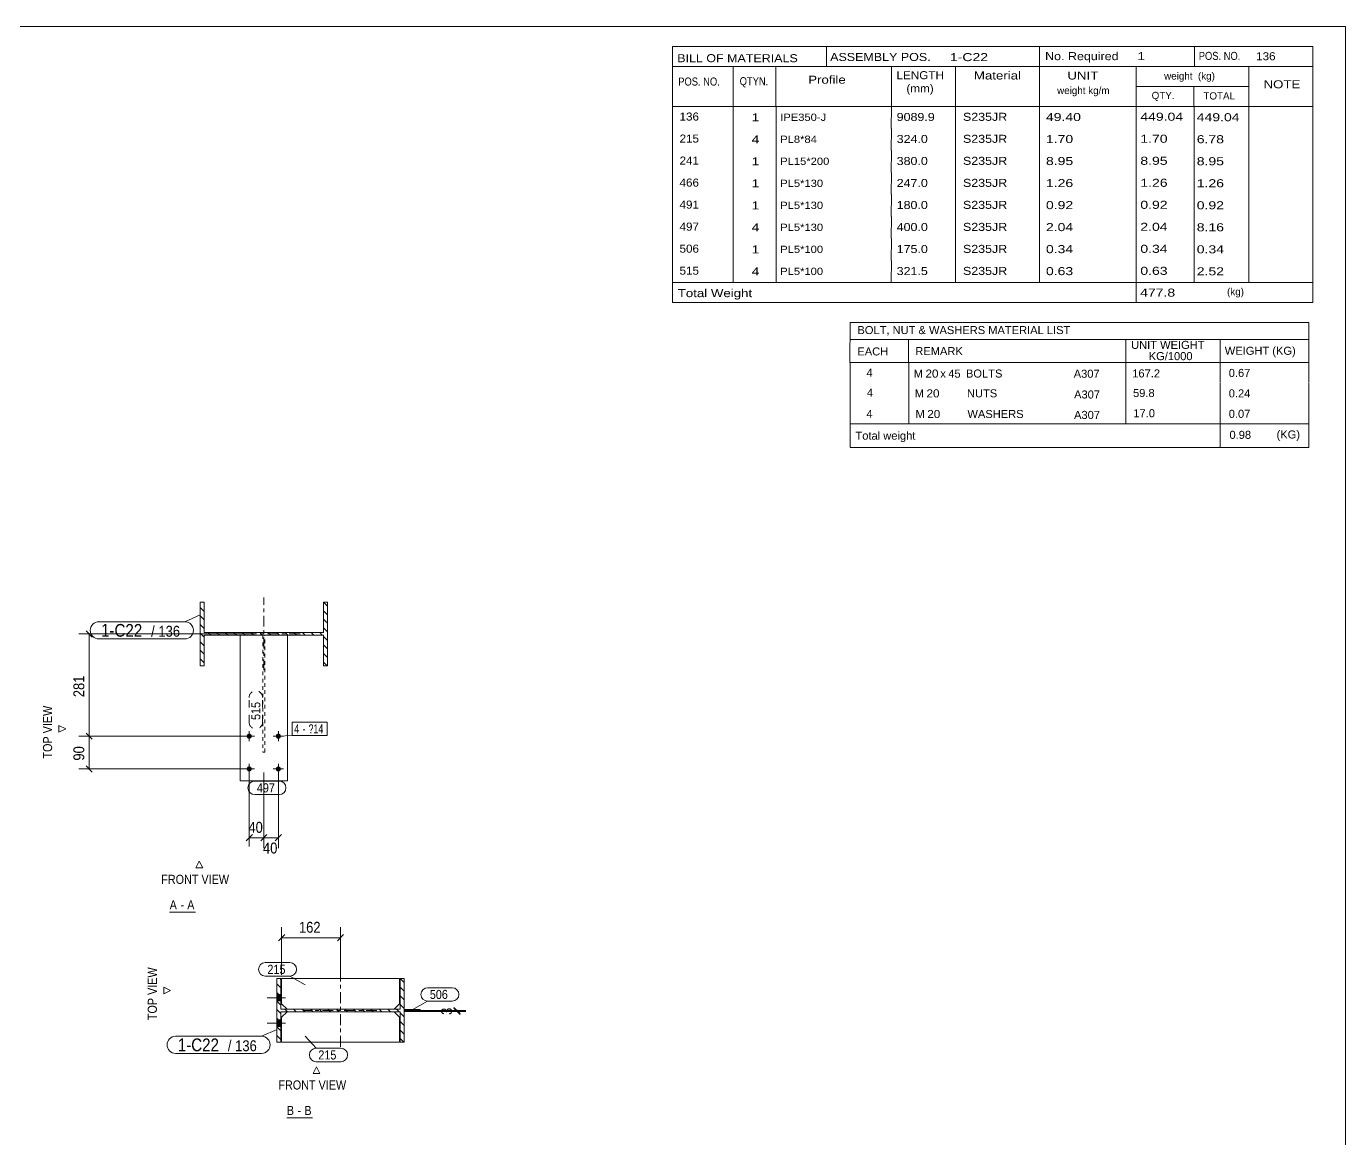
# Model space of a CAD drawing. Header units: millimetres. Extents: x 2 to 825, y 1 to 579.
# Drawn here: x 462.3 to 825, y 273.3 to 579 of the extents above; entities that cross this region are included whole.
import ezdxf

# ---------------------------------------------------------------- set-up
doc = ezdxf.new("R2010")
doc.units = ezdxf.units.MM
for name, pattern in [('XKITLINE00', [0]), ('XKITLINE01', [4, 1, -1, 1, -1]), ('XKITLINE02', [4, 2, -2]), ('XKITLINE03', [6, 3, -1, 1, -1])]:
    doc.linetypes.add(name, pattern=pattern)
for name, color, linetype, lineweight in [('Bolt', 3, 'Continuous', 0), ('BoltMark', 7, 'Continuous', 0), ('Dimensions', 7, 'Continuous', 0), ('DrawingSheet', 5, 'Continuous', 0), ('OtherObjectType', 7, 'Continuous', 0), ('Part', 2, 'Continuous', 0), ('PartMark', 7, 'Continuous', 0)]:
    doc.layers.add(name, color=color, linetype=linetype, lineweight=lineweight)
doc.styles.add('ARIAL', font='ARIAL.TTF')
doc.styles.add('ARIAL_NARROW', font='ARIALN.TTF')

# ---------------------------------------------------------------- blocks, each defined once
blk = doc.blocks.new('*A1')
at = {"layer": 'Part', "color": 7, "linetype": 'XKITLINE00', "lineweight": 0}
for p, q in [((511.2, 420.58), (511, 420.78)), ((545.1, 419.68), (544, 420.78)), ((544, 420.78), (544, 420.78)), ((511.2, 418.22), (510.1, 419.32)), ((545.1, 417.32), (544, 418.42)), ((511.2, 415.87), (510.1, 416.97)), ((511.2, 413.51), (510.1, 414.61)), ((545.1, 414.97), (544, 416.07)), ((545.1, 412.61), (544, 413.71)), ((511.2, 411.15), (510.1, 412.25)), ((511.2, 408.79), (510.1, 409.89)), ((513.03, 411.68), (512.33, 412.38)), ((515.38, 411.68), (514.68, 412.38)), ((517.74, 411.68), (517.04, 412.38)), ((520.1, 411.68), (519.4, 412.38)), ((522.45, 411.68), (521.75, 412.38)), ((524.81, 411.68), (524.11, 412.38)), ((527.17, 411.68), (526.47, 412.38)), ((529.53, 411.68), (528.83, 412.38)), ((531.88, 411.68), (531.18, 412.38)), ((534.24, 411.68), (533.54, 412.38)), ((536.6, 411.68), (535.9, 412.38)), ((538.96, 411.68), (538.26, 412.38)), ((541.31, 411.68), (540.61, 412.38)), ((543.67, 411.68), (542.97, 412.38)), ((545.1, 410.25), (544, 411.35)), ((511.2, 406.44), (510.1, 407.54)), ((545.1, 407.9), (544, 409)), ((545.1, 405.54), (544, 406.64)), ((511.2, 404.08), (510.1, 405.18)), ((545, 403.28), (544, 404.28))]:
    blk.add_line(p, q, dxfattribs=at)
blk = doc.blocks.new('*A2')
at = {"layer": 'Part', "color": 7, "linetype": 'XKITLINE00', "lineweight": 0}
for p, q in [((532.3, 314.74), (531.2, 315.84)), ((532.3, 317.1), (532.09, 317.3)), ((566.2, 316.2), (565.1, 317.3)), ((565.1, 317.3), (565.1, 317.3)), ((532.3, 312.39), (531.2, 313.49)), ((566.2, 313.85), (565.1, 314.95)), ((566.2, 311.49), (565.1, 312.59)), ((532.3, 310.03), (531.2, 311.13)), ((532.3, 307.67), (531.2, 308.77)), ((534.12, 308.2), (533.42, 308.9)), ((536.48, 308.2), (535.78, 308.9)), ((538.84, 308.2), (538.14, 308.9)), ((541.19, 308.2), (540.49, 308.9)), ((543.55, 308.2), (542.85, 308.9)), ((545.91, 308.2), (545.21, 308.9)), ((548.27, 308.2), (547.57, 308.9)), ((550.62, 308.2), (549.92, 308.9)), ((552.98, 308.2), (552.28, 308.9)), ((555.34, 308.2), (554.64, 308.9)), ((557.69, 308.2), (556.99, 308.9)), ((560.05, 308.2), (559.35, 308.9)), ((562.41, 308.2), (561.71, 308.9)), ((564.77, 308.2), (564.07, 308.9)), ((566.2, 309.13), (565.1, 310.23)), ((532.3, 305.31), (531.2, 306.41)), ((566.2, 306.77), (565.1, 307.87)), ((566.2, 304.42), (565.1, 305.52)), ((532.3, 302.96), (531.2, 304.06)), ((532.3, 300.6), (531.2, 301.7)), ((566.2, 302.06), (565.1, 303.16)), ((566.09, 299.8), (565.1, 300.8))]:
    blk.add_line(p, q, dxfattribs=at)
blk = doc.blocks.new('*A3')
at = {"layer": 'Part', "color": 7, "linetype": 'XKITLINE00', "lineweight": 0}
for p, q in [((566.68, 308.3), (566.2, 308.79)), ((566.61, 308.3), (566.2, 308.72)), ((566.54, 308.3), (566.2, 308.65)), ((566.47, 308.3), (566.2, 308.58)), ((566.41, 308.3), (566.2, 308.52)), ((566.34, 308.3), (566.2, 308.45)), ((566.27, 308.3), (566.2, 308.38)), ((566.21, 308.3), (566.2, 308.31)), ((566.74, 308.3), (566.24, 308.8)), ((566.81, 308.3), (566.31, 308.8)), ((566.88, 308.3), (566.38, 308.8)), ((566.95, 308.3), (566.45, 308.8)), ((567.01, 308.3), (566.51, 308.8)), ((567.08, 308.3), (566.58, 308.8)), ((567.15, 308.3), (566.65, 308.8)), ((567.22, 308.3), (566.72, 308.8)), ((567.28, 308.3), (566.78, 308.8)), ((567.35, 308.3), (566.85, 308.8)), ((567.42, 308.3), (566.92, 308.8)), ((567.48, 308.3), (566.98, 308.8)), ((567.55, 308.3), (567.05, 308.8)), ((567.62, 308.3), (567.12, 308.8)), ((567.69, 308.3), (567.19, 308.8)), ((567.75, 308.3), (567.25, 308.8)), ((567.82, 308.3), (567.32, 308.8)), ((567.89, 308.3), (567.39, 308.8)), ((567.96, 308.3), (567.46, 308.8)), ((568.02, 308.3), (567.52, 308.8)), ((568.09, 308.3), (567.59, 308.8)), ((568.16, 308.3), (567.66, 308.8)), ((568.23, 308.3), (567.73, 308.8)), ((568.29, 308.3), (567.79, 308.8)), ((568.36, 308.3), (567.86, 308.8)), ((568.43, 308.3), (567.93, 308.8)), ((568.5, 308.3), (568, 308.8)), ((568.56, 308.3), (568.06, 308.8)), ((568.63, 308.3), (568.13, 308.8)), ((568.7, 308.3), (568.2, 308.8)), ((568.76, 308.3), (568.26, 308.8)), ((568.83, 308.3), (568.33, 308.8)), ((568.9, 308.3), (568.4, 308.8)), ((568.97, 308.3), (568.47, 308.8)), ((569.03, 308.3), (568.53, 308.8)), ((569.1, 308.3), (568.6, 308.8)), ((569.17, 308.3), (568.67, 308.8)), ((569.24, 308.3), (568.74, 308.8)), ((569.3, 308.3), (568.8, 308.8)), ((569.37, 308.3), (568.87, 308.8)), ((569.44, 308.3), (568.94, 308.8)), ((569.51, 308.3), (569.01, 308.8)), ((569.57, 308.3), (569.07, 308.8)), ((569.64, 308.3), (569.14, 308.8)), ((569.71, 308.3), (569.21, 308.8)), ((569.77, 308.3), (569.27, 308.8)), ((569.84, 308.3), (569.34, 308.8)), ((569.91, 308.3), (569.41, 308.8)), ((569.98, 308.3), (569.48, 308.8)), ((570.04, 308.3), (569.54, 308.8)), ((570.08, 308.33), (569.61, 308.8)), ((570.12, 308.37), (569.68, 308.8)), ((570.15, 308.4), (569.75, 308.8)), ((570.18, 308.43), (569.81, 308.8)), ((570.22, 308.47), (569.88, 308.8)), ((570.25, 308.5), (569.95, 308.8)), ((570.29, 308.53), (570.02, 308.8)), ((570.32, 308.57), (570.08, 308.8)), ((570.11, 308.3), (570.08, 308.33)), ((570.18, 308.3), (570.12, 308.37)), ((570.35, 308.6), (570.15, 308.8)), ((570.25, 308.3), (570.15, 308.4)), ((570.31, 308.3), (570.18, 308.43)), ((570.39, 308.64), (570.22, 308.8)), ((570.38, 308.3), (570.22, 308.47)), ((570.45, 308.3), (570.25, 308.5)), ((570.42, 308.67), (570.29, 308.8)), ((570.52, 308.3), (570.29, 308.53)), ((570.55, 308.33), (570.32, 308.57)), ((570.45, 308.7), (570.35, 308.8)), ((570.55, 308.4), (570.35, 308.6)), ((570.55, 308.47), (570.39, 308.64)), ((570.49, 308.74), (570.42, 308.8)), ((570.55, 308.53), (570.42, 308.67)), ((570.55, 308.6), (570.45, 308.7)), ((570.52, 308.77), (570.49, 308.8)), ((570.55, 308.67), (570.49, 308.74)), ((570.55, 308.74), (570.52, 308.77))]:
    blk.add_line(p, q, dxfattribs=at)
blk = doc.blocks.new('*A52')
at = {"layer": 'Bolt'}
for points in [[(522.9, 383.97), (522.9, 384), (522.91, 384.03), (522.91, 384.07), (522.92, 384.1), (522.93, 384.14), (522.94, 384.17), (522.95, 384.2), (522.97, 384.23), (522.98, 384.26), (523, 384.29), (523.02, 384.32), (523.04, 384.35), (523.06, 384.38), (523.08, 384.4), (523.11, 384.43), (523.13, 384.45), (523.16, 384.47), (523.18, 384.49), (523.21, 384.51), (523.24, 384.53), (523.27, 384.55), (523.3, 384.56), (523.33, 384.58), (523.36, 384.59), (523.4, 384.6), (523.43, 384.61), (523.46, 384.62), (523.5, 384.62), (523.53, 384.63), (523.57, 384.63), (523.6, 384.63), (523.63, 384.63), (523.67, 384.63), (523.7, 384.62), (523.74, 384.62), (523.77, 384.61), (523.8, 384.6), (523.84, 384.59), (523.87, 384.58), (523.9, 384.56), (523.93, 384.55), (523.96, 384.53), (523.99, 384.51), (524.02, 384.49), (524.04, 384.47), (524.07, 384.45), (524.09, 384.43), (524.12, 384.4), (524.14, 384.38), (524.16, 384.35), (524.18, 384.32), (524.2, 384.29), (524.22, 384.26), (524.23, 384.23), (524.25, 384.2), (524.26, 384.17), (524.27, 384.14), (524.28, 384.1), (524.29, 384.07), (524.29, 384.03), (524.3, 384), (524.3, 383.97), (524.3, 383.93), (524.3, 383.9), (524.3, 383.86), (524.29, 383.83), (524.29, 383.8), (524.28, 383.76), (524.27, 383.73), (524.26, 383.7), (524.25, 383.66), (524.23, 383.63), (524.22, 383.6), (524.2, 383.57), (524.18, 383.54), (524.16, 383.52), (524.14, 383.49), (524.12, 383.46), (524.09, 383.44), (524.07, 383.41), (524.04, 383.39), (524.02, 383.37), (523.99, 383.35), (523.96, 383.33), (523.93, 383.31), (523.9, 383.3), (523.87, 383.29), (523.84, 383.27), (523.8, 383.26), (523.77, 383.25), (523.74, 383.25), (523.7, 383.24), (523.67, 383.24), (523.63, 383.23), (523.6, 383.23), (523.57, 383.23), (523.53, 383.24), (523.5, 383.24), (523.46, 383.25), (523.43, 383.25), (523.4, 383.26), (523.36, 383.27), (523.33, 383.29), (523.3, 383.3), (523.27, 383.31), (523.24, 383.33), (523.21, 383.35), (523.18, 383.37), (523.16, 383.39), (523.13, 383.41), (523.11, 383.44), (523.08, 383.46), (523.06, 383.49), (523.04, 383.52), (523.02, 383.54), (523, 383.57), (522.98, 383.6), (522.97, 383.63), (522.95, 383.66), (522.94, 383.7), (522.93, 383.73), (522.92, 383.76), (522.91, 383.8), (522.91, 383.83), (522.9, 383.86), (522.9, 383.9), (522.9, 383.93)], [(530.9, 383.97), (530.9, 384), (530.91, 384.03), (530.91, 384.07), (530.92, 384.1), (530.93, 384.14), (530.94, 384.17), (530.95, 384.2), (530.97, 384.23), (530.98, 384.26), (531, 384.29), (531.02, 384.32), (531.04, 384.35), (531.06, 384.38), (531.08, 384.4), (531.11, 384.43), (531.13, 384.45), (531.16, 384.47), (531.18, 384.49), (531.21, 384.51), (531.24, 384.53), (531.27, 384.55), (531.3, 384.56), (531.33, 384.58), (531.36, 384.59), (531.4, 384.6), (531.43, 384.61), (531.46, 384.62), (531.5, 384.62), (531.53, 384.63), (531.57, 384.63), (531.6, 384.63), (531.63, 384.63), (531.67, 384.63), (531.7, 384.62), (531.74, 384.62), (531.77, 384.61), (531.8, 384.6), (531.84, 384.59), (531.87, 384.58), (531.9, 384.56), (531.93, 384.55), (531.96, 384.53), (531.99, 384.51), (532.02, 384.49), (532.04, 384.47), (532.07, 384.45), (532.09, 384.43), (532.12, 384.4), (532.14, 384.38), (532.16, 384.35), (532.18, 384.32), (532.2, 384.29), (532.22, 384.26), (532.23, 384.23), (532.25, 384.2), (532.26, 384.17), (532.27, 384.14), (532.28, 384.1), (532.29, 384.07), (532.29, 384.03), (532.3, 384), (532.3, 383.97), (532.3, 383.93), (532.3, 383.9), (532.3, 383.86), (532.29, 383.83), (532.29, 383.8), (532.28, 383.76), (532.27, 383.73), (532.26, 383.7), (532.25, 383.66), (532.23, 383.63), (532.22, 383.6), (532.2, 383.57), (532.18, 383.54), (532.16, 383.52), (532.14, 383.49), (532.12, 383.46), (532.09, 383.44), (532.07, 383.41), (532.04, 383.39), (532.02, 383.37), (531.99, 383.35), (531.96, 383.33), (531.93, 383.31), (531.9, 383.3), (531.87, 383.29), (531.84, 383.27), (531.8, 383.26), (531.77, 383.25), (531.74, 383.25), (531.7, 383.24), (531.67, 383.24), (531.63, 383.23), (531.6, 383.23), (531.57, 383.23), (531.53, 383.24), (531.5, 383.24), (531.46, 383.25), (531.43, 383.25), (531.4, 383.26), (531.36, 383.27), (531.33, 383.29), (531.3, 383.3), (531.27, 383.31), (531.24, 383.33), (531.21, 383.35), (531.18, 383.37), (531.16, 383.39), (531.13, 383.41), (531.11, 383.44), (531.08, 383.46), (531.06, 383.49), (531.04, 383.52), (531.02, 383.54), (531, 383.57), (530.98, 383.6), (530.97, 383.63), (530.95, 383.66), (530.94, 383.7), (530.93, 383.73), (530.92, 383.76), (530.91, 383.8), (530.91, 383.83), (530.9, 383.86), (530.9, 383.9), (530.9, 383.93)], [(522.9, 374.97), (522.9, 375), (522.91, 375.03), (522.91, 375.07), (522.92, 375.1), (522.93, 375.14), (522.94, 375.17), (522.95, 375.2), (522.97, 375.23), (522.98, 375.26), (523, 375.29), (523.02, 375.32), (523.04, 375.35), (523.06, 375.38), (523.08, 375.4), (523.11, 375.43), (523.13, 375.45), (523.16, 375.47), (523.18, 375.49), (523.21, 375.51), (523.24, 375.53), (523.27, 375.55), (523.3, 375.56), (523.33, 375.58), (523.36, 375.59), (523.4, 375.6), (523.43, 375.61), (523.46, 375.62), (523.5, 375.62), (523.53, 375.63), (523.57, 375.63), (523.6, 375.63), (523.63, 375.63), (523.67, 375.63), (523.7, 375.62), (523.74, 375.62), (523.77, 375.61), (523.8, 375.6), (523.84, 375.59), (523.87, 375.58), (523.9, 375.56), (523.93, 375.55), (523.96, 375.53), (523.99, 375.51), (524.02, 375.49), (524.04, 375.47), (524.07, 375.45), (524.09, 375.43), (524.12, 375.4), (524.14, 375.38), (524.16, 375.35), (524.18, 375.32), (524.2, 375.29), (524.22, 375.26), (524.23, 375.23), (524.25, 375.2), (524.26, 375.17), (524.27, 375.14), (524.28, 375.1), (524.29, 375.07), (524.29, 375.03), (524.3, 375), (524.3, 374.97), (524.3, 374.93), (524.3, 374.9), (524.3, 374.86), (524.29, 374.83), (524.29, 374.8), (524.28, 374.76), (524.27, 374.73), (524.26, 374.7), (524.25, 374.66), (524.23, 374.63), (524.22, 374.6), (524.2, 374.57), (524.18, 374.54), (524.16, 374.52), (524.14, 374.49), (524.12, 374.46), (524.09, 374.44), (524.07, 374.41), (524.04, 374.39), (524.02, 374.37), (523.99, 374.35), (523.96, 374.33), (523.93, 374.31), (523.9, 374.3), (523.87, 374.29), (523.84, 374.27), (523.8, 374.26), (523.77, 374.25), (523.74, 374.25), (523.7, 374.24), (523.67, 374.24), (523.63, 374.23), (523.6, 374.23), (523.57, 374.23), (523.53, 374.24), (523.5, 374.24), (523.46, 374.25), (523.43, 374.25), (523.4, 374.26), (523.36, 374.27), (523.33, 374.29), (523.3, 374.3), (523.27, 374.31), (523.24, 374.33), (523.21, 374.35), (523.18, 374.37), (523.16, 374.39), (523.13, 374.41), (523.11, 374.44), (523.08, 374.46), (523.06, 374.49), (523.04, 374.52), (523.02, 374.54), (523, 374.57), (522.98, 374.6), (522.97, 374.63), (522.95, 374.66), (522.94, 374.7), (522.93, 374.73), (522.92, 374.76), (522.91, 374.8), (522.91, 374.83), (522.9, 374.86), (522.9, 374.9), (522.9, 374.93)], [(530.9, 374.97), (530.9, 375), (530.91, 375.03), (530.91, 375.07), (530.92, 375.1), (530.93, 375.14), (530.94, 375.17), (530.95, 375.2), (530.97, 375.23), (530.98, 375.26), (531, 375.29), (531.02, 375.32), (531.04, 375.35), (531.06, 375.38), (531.08, 375.4), (531.11, 375.43), (531.13, 375.45), (531.16, 375.47), (531.18, 375.49), (531.21, 375.51), (531.24, 375.53), (531.27, 375.55), (531.3, 375.56), (531.33, 375.58), (531.36, 375.59), (531.4, 375.6), (531.43, 375.61), (531.46, 375.62), (531.5, 375.62), (531.53, 375.63), (531.57, 375.63), (531.6, 375.63), (531.63, 375.63), (531.67, 375.63), (531.7, 375.62), (531.74, 375.62), (531.77, 375.61), (531.8, 375.6), (531.84, 375.59), (531.87, 375.58), (531.9, 375.56), (531.93, 375.55), (531.96, 375.53), (531.99, 375.51), (532.02, 375.49), (532.04, 375.47), (532.07, 375.45), (532.09, 375.43), (532.12, 375.4), (532.14, 375.38), (532.16, 375.35), (532.18, 375.32), (532.2, 375.29), (532.22, 375.26), (532.23, 375.23), (532.25, 375.2), (532.26, 375.17), (532.27, 375.14), (532.28, 375.1), (532.29, 375.07), (532.29, 375.03), (532.3, 375), (532.3, 374.97), (532.3, 374.93), (532.3, 374.9), (532.3, 374.86), (532.29, 374.83), (532.29, 374.8), (532.28, 374.76), (532.27, 374.73), (532.26, 374.7), (532.25, 374.66), (532.23, 374.63), (532.22, 374.6), (532.2, 374.57), (532.18, 374.54), (532.16, 374.52), (532.14, 374.49), (532.12, 374.46), (532.09, 374.44), (532.07, 374.41), (532.04, 374.39), (532.02, 374.37), (531.99, 374.35), (531.96, 374.33), (531.93, 374.31), (531.9, 374.3), (531.87, 374.29), (531.84, 374.27), (531.8, 374.26), (531.77, 374.25), (531.74, 374.25), (531.7, 374.24), (531.67, 374.24), (531.63, 374.23), (531.6, 374.23), (531.57, 374.23), (531.53, 374.24), (531.5, 374.24), (531.46, 374.25), (531.43, 374.25), (531.4, 374.26), (531.36, 374.27), (531.33, 374.29), (531.3, 374.3), (531.27, 374.31), (531.24, 374.33), (531.21, 374.35), (531.18, 374.37), (531.16, 374.39), (531.13, 374.41), (531.11, 374.44), (531.08, 374.46), (531.06, 374.49), (531.04, 374.52), (531.02, 374.54), (531, 374.57), (530.98, 374.6), (530.97, 374.63), (530.95, 374.66), (530.94, 374.7), (530.93, 374.73), (530.92, 374.76), (530.91, 374.8), (530.91, 374.83), (530.9, 374.86), (530.9, 374.9), (530.9, 374.93)]]:
    blk.add_hatch(color=3, dxfattribs=at).paths.add_polyline_path(points, flags=17)
at = {"layer": 'Bolt', "color": 3, "linetype": 'XKITLINE00', "lineweight": 0}
for p, q in [((523.6, 382.53), (523.6, 385.33)), ((531.6, 382.53), (531.6, 385.33)), ((522.2, 383.93), (525, 383.93)), ((530.2, 383.93), (533, 383.93)), ((522.2, 374.93), (525, 374.93)), ((523.6, 373.53), (523.6, 376.33)), ((530.2, 374.93), (533, 374.93)), ((531.6, 373.53), (531.6, 376.33))]:
    blk.add_line(p, q, dxfattribs=at)
blk = doc.blocks.new('*A53')
at = {"layer": 'Part', "color": 2, "linetype": 'XKITLINE00', "lineweight": 0}
for p, q in [((510.1, 403.28), (510.1, 420.78)), ((510.1, 420.78), (511.2, 420.78)), ((511.2, 420.78), (511.2, 412.38)), ((544, 420.78), (545.1, 420.78)), ((544, 412.38), (544, 420.78)), ((545.1, 420.78), (545.1, 403.28)), ((511.2, 412.38), (544, 412.38)), ((544, 411.68), (511.2, 411.68)), ((511.2, 411.68), (511.2, 403.28)), ((544, 403.28), (544, 411.68)), ((511.2, 403.28), (510.1, 403.28)), ((545.1, 403.28), (544, 403.28))]:
    blk.add_line(p, q, dxfattribs=at)
at = {"layer": 'Part', "color": 7, "linetype": 'XKITLINE03', "lineweight": 0}
for p, q in [((527.6, 402.03), (527.6, 422.03)), ((537.6, 412.03), (517.6, 412.03))]:
    blk.add_line(p, q, dxfattribs=at)
blk = doc.blocks.new('*A54')
at = {"layer": 'Part', "color": 7, "linetype": 'XKITLINE01', "lineweight": 0}
for p, q in [((527.85, 411.68), (527.35, 411.68)), ((527.35, 411.68), (527.35, 379.53)), ((527.85, 379.53), (527.85, 411.68)), ((527.35, 379.53), (527.85, 379.53))]:
    blk.add_line(p, q, dxfattribs=at)
blk = doc.blocks.new('*A55')
at = {"layer": 'Part', "color": 2, "linetype": 'XKITLINE00', "lineweight": 0}
for p, q in [((521.1, 371.68), (521.1, 411.68)), ((534.1, 371.68), (534.1, 411.68)), ((534.1, 371.68), (521.1, 371.68))]:
    blk.add_line(p, q, dxfattribs=at)
at = {"layer": 'Part', "color": 7, "linetype": 'XKITLINE01', "lineweight": 0}
blk.add_line((534.1, 411.68), (521.1, 411.68), dxfattribs=at)
blk = doc.blocks.new('*A56')
at = {"layer": 'Bolt'}
for points in [[(532.3, 311.15), (531.2, 311.15), (531.2, 312.95), (532.3, 312.95)], [(532.3, 311.15), (531.2, 311.15), (531.2, 312.95), (532.3, 312.95)], [(532.3, 304.15), (531.2, 304.15), (531.2, 305.95), (532.3, 305.95)], [(532.3, 304.15), (531.2, 304.15), (531.2, 305.95), (532.3, 305.95)]]:
    blk.add_hatch(color=3, dxfattribs=at).paths.add_polyline_path(points, flags=17)
at = {"layer": 'Bolt', "color": 3, "linetype": 'XKITLINE00', "lineweight": 0}
for p, q in [((533.55, 312.05), (528.55, 312.05)), ((533.55, 312.05), (528.55, 312.05)), ((532.3, 312.95), (531.2, 312.95)), ((532.3, 312.95), (531.2, 312.95)), ((532.3, 311.15), (531.2, 311.15)), ((532.3, 311.15), (531.2, 311.15)), ((533.55, 305.05), (528.55, 305.05)), ((533.55, 305.05), (528.55, 305.05)), ((532.3, 305.95), (531.2, 305.95)), ((532.3, 305.95), (531.2, 305.95)), ((532.3, 304.15), (531.2, 304.15)), ((532.3, 304.15), (531.2, 304.15))]:
    blk.add_line(p, q, dxfattribs=at)
blk = doc.blocks.new('*A57')
at = {"layer": 'Part', "color": 2, "linetype": 'XKITLINE00', "lineweight": 0}
for p, q in [((531.2, 299.8), (531.2, 317.3)), ((531.2, 317.3), (532.3, 317.3)), ((532.3, 317.3), (532.3, 308.9)), ((565.1, 317.3), (566.2, 317.3)), ((565.1, 308.9), (565.1, 317.3)), ((566.2, 317.3), (566.2, 299.8)), ((532.3, 308.9), (565.1, 308.9)), ((565.1, 308.2), (532.3, 308.2)), ((532.3, 308.2), (532.3, 299.8)), ((565.1, 299.8), (565.1, 308.2)), ((532.3, 299.8), (531.2, 299.8)), ((566.2, 299.8), (565.1, 299.8))]:
    blk.add_line(p, q, dxfattribs=at)
at = {"layer": 'Part', "color": 7, "linetype": 'XKITLINE03', "lineweight": 0}
for p, q in [((548.7, 298.55), (548.7, 318.55)), ((558.7, 308.55), (538.7, 308.55))]:
    blk.add_line(p, q, dxfattribs=at)
blk = doc.blocks.new('*A58')
at = {"layer": 'Part', "color": 2, "linetype": 'XKITLINE00', "lineweight": 0}
for p, q in [((566.2, 308.3), (566.2, 308.8)), ((570.55, 308.8), (566.2, 308.8)), ((570.55, 308.3), (566.2, 308.3))]:
    blk.add_line(p, q, dxfattribs=at)
at = {"layer": 'Part', "color": 7, "linetype": 'XKITLINE01', "lineweight": 0}
blk.add_line((566.2, 308.8), (566.2, 308.3), dxfattribs=at)
blk = doc.blocks.new('*A59')
at = {"layer": 'Part', "color": 2, "linetype": 'XKITLINE00', "lineweight": 0}
for p, q in [((532.5, 306.7), (534, 308.2)), ((532.5, 299.8), (532.5, 306.7)), ((563.4, 308.2), (564.9, 306.7)), ((564.9, 306.7), (564.9, 299.8)), ((564.9, 299.8), (532.5, 299.8))]:
    blk.add_line(p, q, dxfattribs=at)
at = {"layer": 'Part', "color": 7, "linetype": 'XKITLINE01', "lineweight": 0}
blk.add_line((534, 308.2), (563.4, 308.2), dxfattribs=at)
blk = doc.blocks.new('*A60')
at = {"layer": 'Part', "color": 2, "linetype": 'XKITLINE00', "lineweight": 0}
for p, q in [((532.5, 317.3), (564.9, 317.3)), ((532.5, 310.4), (532.5, 317.3)), ((564.9, 317.3), (564.9, 310.4)), ((534, 308.9), (532.5, 310.4)), ((564.9, 310.4), (563.4, 308.9))]:
    blk.add_line(p, q, dxfattribs=at)
at = {"layer": 'Part', "color": 7, "linetype": 'XKITLINE01', "lineweight": 0}
blk.add_line((534, 308.9), (563.4, 308.9), dxfattribs=at)
blk = doc.blocks.new('*A61')
at = {"layer": 'DrawingSheet', "color": 5, "linetype": 'XKITLINE00', "lineweight": 0}
for p, q in [((825, 579), (5, 579)), ((825, 5), (825, 579))]:
    blk.add_line(p, q, dxfattribs=at)
blk = doc.blocks.new('*A62')
at = {"layer": 'OtherObjectType', "color": 7, "linetype": 'XKITLINE00', "lineweight": 0}
for p, q in [((688.76, 497.6), (688.75, 486.6)), ((688.76, 497.6), (814.88, 497.6)), ((814.88, 497.6), (814.88, 486.6)), ((688.75, 492.95), (814.88, 492.95)), ((704.87, 492.96), (704.87, 486.6)), ((764.57, 492.96), (764.57, 486.6)), ((790.47, 492.94), (790.47, 486.6)), ((688.76, 486.57), (688.76, 481.07)), ((688.77, 486.6), (814.88, 486.6)), ((704.92, 486.6), (704.92, 480.98)), ((764.57, 486.6), (764.57, 480.98)), ((790.5, 486.6), (790.5, 481.1)), ((814.88, 486.6), (814.88, 481.1)), ((688.79, 480.98), (688.79, 475.37)), ((704.95, 480.98), (704.95, 475.36)), ((764.57, 480.98), (764.57, 475.36)), ((790.5, 480.98), (790.5, 475.48)), ((814.88, 480.98), (814.88, 475.48)), ((688.79, 475.35), (688.79, 469.78)), ((704.95, 475.36), (704.95, 469.74)), ((764.57, 475.36), (764.57, 469.74)), ((790.5, 475.36), (790.5, 469.75)), ((814.88, 475.36), (814.88, 469.75)), ((814.88, 469.75), (688.75, 469.78)), ((688.78, 469.74), (688.78, 463.34)), ((688.85, 469.74), (814.87, 469.74)), ((790.5, 469.71), (790.5, 463.29)), ((814.87, 469.71), (814.87, 463.3)), ((688.77, 463.3), (814.87, 463.3))]:
    blk.add_line(p, q, dxfattribs=at)
at = {"layer": 'OtherObjectType', "color": 7, "style": 'ARIAL_NARROW'}
for s, width, p in [('BOLT, NUT & WASHERS MATERIAL LIST', 1.211571, (690.79, 494.44)), ('EACH', 1.211571, (690.78, 488.57)), ('REMARK', 1.211571, (706.7, 488.66)), ('UNIT WEIGHT', 1.211571, (766.03, 490.37)), ('WEIGHT (KG)', 1.211571, (791.78, 488.75)), (' KG/1000', 1.211571, (770.02, 487.28)), ('4', 1.211571, (693.26, 482.7)), ('M', 1.211571, (706.26, 482.5)), ('20', 1.275, (709.5, 482.48)), ('x', 1.211571, (713.58, 482.48)), ('45', 1.211571, (715.76, 482.47)), ('BOLTS', 1.211571, (720.63, 482.49)), ('A307', 1.211571, (750.25, 482.44)), ('167.2', 1.211571, (766.34, 482.53)), ('0.67', 1.211571, (792.87, 482.66)), ('4', 1.211571, (693.4, 477.26)), ('M', 1.211571, (706.54, 477.06)), ('20', 1.275, (709.78, 477.04)), ('NUTS', 1.211571, (720.91, 477.06)), ('A307', 1.211571, (750.35, 476.74)), ('59.8', 1.211571, (766.56, 477.15)), ('0.24', 1.211571, (792.87, 477.04)), ('4', 1.211571, (693.24, 471.39)), ('M', 1.211571, (706.76, 471.39)), ('20', 1.275, (710, 471.37)), ('WASHERS', 1.211571, (721.04, 471.38)), ('A307', 1.211571, (750.35, 471.12)), ('17.0', 1.211571, (766.64, 471.59)), ('0.07', 1.211571, (792.87, 471.43)), ('0.98', 1.211571, (793.07, 465.65)), ('(KG)', 1.211571, (806.02, 465.75)), ('Total weight', 1.211571, (690.26, 465.42))]:
    blk.add_text(s, height=2.2, dxfattribs=dict(at, width=width)).set_placement(p)
blk = doc.blocks.new('*A67')
at = {"layer": 'OtherObjectType', "color": 7, "linetype": 'XKITLINE00', "lineweight": 0}
for p, q in [((639.98, 573.5), (815.98, 573.5)), ((639.98, 573.5), (639.98, 562.5)), ((682.26, 573.42), (682.26, 567.87)), ((740.85, 568), (740.85, 573.5)), ((783.43, 567.96), (783.43, 573.42)), ((815.98, 568), (815.98, 573.5)), ((639.98, 568), (815.98, 568)), ((656.64, 568), (656.64, 557)), ((668.4, 567.98), (668.4, 557.03)), ((700.12, 567.99), (700.13, 557)), ((717.78, 567.98), (717.78, 557)), ((740.85, 567.98), (740.85, 557)), ((767.43, 568), (767.43, 557)), ((798.42, 568), (798.42, 557)), ((815.98, 568), (815.98, 562.5)), ((639.98, 562.5), (639.98, 557)), ((767.45, 562.52), (798.45, 562.52)), ((783.28, 562.52), (783.28, 557)), ((815.98, 562.5), (815.98, 557)), ((639.98, 557), (815.98, 557)), ((639.98, 557), (639.98, 550.95)), ((656.63, 557), (656.63, 550.95)), ((668.44, 556.99), (668.44, 550.95)), ((700.12, 557), (700.11, 550.95)), ((717.79, 557), (717.79, 550.95)), ((740.87, 557), (740.87, 550.95)), ((767.44, 557), (767.44, 550.95)), ((783.33, 556.95), (783.33, 550.95)), ((798.43, 557), (798.43, 550.95)), ((815.98, 557), (815.98, 550.95)), ((639.98, 550.95), (639.98, 544.9)), ((656.63, 550.95), (656.63, 544.9)), ((668.44, 550.94), (668.44, 544.9)), ((700.12, 550.95), (700.11, 544.9)), ((717.79, 550.95), (717.79, 544.9)), ((740.87, 550.95), (740.87, 544.9)), ((767.44, 550.95), (767.44, 544.9)), ((783.33, 550.9), (783.33, 544.9)), ((798.43, 550.95), (798.43, 544.9)), ((815.98, 550.95), (815.98, 544.9)), ((639.98, 544.9), (639.98, 538.85)), ((656.63, 544.9), (656.63, 538.85)), ((668.44, 544.89), (668.44, 538.85)), ((700.12, 544.9), (700.11, 538.85)), ((717.79, 544.9), (717.79, 538.85)), ((740.87, 544.9), (740.87, 538.85)), ((767.44, 544.9), (767.44, 538.85)), ((783.33, 544.85), (783.33, 538.85)), ((798.43, 544.9), (798.43, 538.85)), ((815.98, 544.9), (815.98, 538.85)), ((639.98, 538.85), (639.98, 532.8)), ((656.63, 538.85), (656.63, 532.8)), ((668.44, 538.84), (668.44, 532.8)), ((700.12, 538.85), (700.11, 532.8)), ((717.79, 538.85), (717.79, 532.8)), ((740.87, 538.85), (740.87, 532.8)), ((767.44, 538.85), (767.44, 532.8)), ((783.33, 538.8), (783.33, 532.8)), ((798.43, 538.85), (798.43, 532.8)), ((815.98, 538.85), (815.98, 532.8)), ((639.98, 532.8), (639.98, 526.75)), ((656.63, 532.8), (656.63, 526.75)), ((668.44, 532.79), (668.44, 526.75)), ((700.12, 532.8), (700.11, 526.75)), ((717.79, 532.8), (717.79, 526.75)), ((740.87, 532.8), (740.87, 526.75)), ((767.44, 532.8), (767.44, 526.75)), ((783.33, 532.75), (783.33, 526.75)), ((798.43, 532.8), (798.43, 526.75)), ((815.98, 532.8), (815.98, 526.75)), ((639.98, 526.75), (639.98, 520.7)), ((656.63, 526.75), (656.63, 520.7)), ((668.44, 526.74), (668.44, 520.7)), ((700.12, 526.75), (700.11, 520.7)), ((717.79, 526.75), (717.79, 520.7)), ((740.87, 526.75), (740.87, 520.7)), ((767.44, 526.75), (767.44, 520.7)), ((783.33, 526.7), (783.33, 520.7)), ((798.43, 526.75), (798.43, 520.7)), ((815.98, 526.75), (815.98, 520.7)), ((639.98, 520.7), (639.98, 514.65)), ((656.63, 520.7), (656.63, 514.65)), ((668.44, 520.69), (668.44, 514.65)), ((700.12, 520.7), (700.11, 514.65)), ((717.79, 520.7), (717.79, 514.65)), ((740.87, 520.7), (740.87, 514.65)), ((767.44, 520.7), (767.44, 514.65)), ((783.33, 520.65), (783.33, 514.65)), ((798.43, 520.7), (798.43, 514.65)), ((815.98, 520.7), (815.98, 514.65)), ((639.98, 514.65), (639.98, 508.6)), ((656.63, 514.65), (656.63, 508.6)), ((668.44, 514.64), (668.44, 508.6)), ((700.12, 514.65), (700.11, 508.6)), ((717.79, 514.65), (717.79, 508.6)), ((740.87, 514.65), (740.87, 508.6)), ((767.44, 514.65), (767.44, 508.6)), ((783.33, 514.6), (783.33, 508.6)), ((798.43, 514.65), (798.43, 508.6)), ((815.98, 514.65), (815.98, 508.6)), ((639.98, 508.6), (815.98, 508.6)), ((639.98, 508.6), (639.98, 503.1)), ((767.44, 508.6), (767.44, 503.1)), ((815.98, 508.6), (815.98, 503.1)), ((639.98, 503.1), (815.98, 503.1))]:
    blk.add_line(p, q, dxfattribs=at)
at = {"layer": 'OtherObjectType', "color": 7, "style": 'ARIAL_NARROW'}
for s, height, width, p in [('BILL OF MATERIALS', 2.2, 1.36, (641.25, 569.16)), ('ASSEMBLY POS.', 2.2, 1.36, (683.3, 569.5)), ('1-C22', 2.2, 1.525501, (716.23, 569.46)), ('No. Required', 2.2, 1.36, (742.39, 569.72)), ('1', 2.2, 1.525501, (767.75, 569.72)), ('POS. NO.', 2.2, 1.02, (784.63, 569.79)), ('136', 2.2, 1.270501, (800.4, 569.69)), ('LENGTH', 2.2, 1.275, (701.54, 564.49)), ('Material', 2.2, 1.445, (722.81, 564.41)), ('UNIT', 2.2, 1.445, (748.52, 564.4)), ('weight  (kg)', 1.98, 1.19, (775.11, 564.39)), ('POS. NO.', 2.2, 1.02, (641.53, 562.74)), ('QTYN.', 2.2, 1.02, (658.42, 562.84)), ('Profile', 2.2, 1.445, (677.26, 563.25)), ('(mm)', 2.2, 1.275, (704.26, 560.86)), ('weight kg/m', 1.98, 1.19, (745.69, 560.4)), ('NOTE', 2.2, 1.445, (802.44, 561.99)), ('QTY.', 1.98, 1.19, (771.68, 559.03)), ('TOTAL', 1.98, 1.19, (785.9, 558.91)), ('136', 2.2, 1.270501, (641.89, 553.12)), ('1', 2.2, 1.525501, (661.71, 552.91)), ('IPE350-J', 1.98, 1.355501, (669.56, 553.04)), ('9089.9', 2.2, 1.355501, (701.59, 553.01)), ('S235JR', 2.2, 1.355501, (719.81, 553.05)), ('49.40', 2.2, 1.525501, (742.62, 552.99)), ('449.04', 2.2, 1.525501, (768.57, 553.07)), ('449.04', 2.2, 1.525501, (784.08, 552.94)), ('215', 2.2, 1.270501, (641.89, 547.07)), ('4', 2.2, 1.525501, (661.71, 546.86)), ('PL8*84', 1.98, 1.355501, (669.56, 546.99)), ('324.0', 2.2, 1.355501, (701.59, 546.96)), ('S235JR', 2.2, 1.355501, (719.81, 547)), ('1.70', 2.2, 1.525501, (742.62, 546.94)), ('1.70', 2.2, 1.525501, (768.57, 547.02)), ('6.78', 2.2, 1.525501, (784.08, 546.89)), ('241', 2.2, 1.270501, (641.89, 541.02)), ('1', 2.2, 1.525501, (661.71, 540.81)), ('PL15*200', 1.98, 1.355501, (669.56, 540.94)), ('380.0', 2.2, 1.355501, (701.59, 540.91)), ('S235JR', 2.2, 1.355501, (719.81, 540.95)), ('8.95', 2.2, 1.525501, (742.62, 540.89)), ('8.95', 2.2, 1.525501, (768.57, 540.97)), ('8.95', 2.2, 1.525501, (784.08, 540.84)), ('466', 2.2, 1.270501, (641.89, 534.97)), ('1', 2.2, 1.525501, (661.71, 534.76)), ('PL5*130', 1.98, 1.355501, (669.56, 534.89)), ('247.0', 2.2, 1.355501, (701.59, 534.86)), ('S235JR', 2.2, 1.355501, (719.81, 534.9)), ('1.26', 2.2, 1.525501, (742.62, 534.84)), ('1.26', 2.2, 1.525501, (768.57, 534.92)), ('1.26', 2.2, 1.525501, (784.08, 534.79)), ('491', 2.2, 1.270501, (641.89, 528.92)), ('1', 2.2, 1.525501, (661.71, 528.71)), ('PL5*130', 1.98, 1.355501, (669.56, 528.84)), ('180.0', 2.2, 1.355501, (701.59, 528.81)), ('S235JR', 2.2, 1.355501, (719.81, 528.85)), ('0.92', 2.2, 1.525501, (742.62, 528.79)), ('0.92', 2.2, 1.525501, (768.57, 528.87)), ('0.92', 2.2, 1.525501, (784.08, 528.74)), ('497', 2.2, 1.270501, (641.89, 522.87)), ('4', 2.2, 1.525501, (661.71, 522.66)), ('PL5*130', 1.98, 1.355501, (669.56, 522.79)), ('400.0', 2.2, 1.355501, (701.59, 522.76)), ('S235JR', 2.2, 1.355501, (719.81, 522.8)), ('2.04', 2.2, 1.525501, (742.62, 522.74)), ('2.04', 2.2, 1.525501, (768.57, 522.82)), ('8.16', 2.2, 1.525501, (784.08, 522.69)), ('506', 2.2, 1.270501, (641.89, 516.82)), ('1', 2.2, 1.525501, (661.71, 516.61)), ('PL5*100', 1.98, 1.355501, (669.56, 516.74)), ('175.0', 2.2, 1.355501, (701.59, 516.71)), ('S235JR', 2.2, 1.355501, (719.81, 516.75)), ('0.34', 2.2, 1.525501, (742.62, 516.69)), ('0.34', 2.2, 1.525501, (768.57, 516.77)), ('0.34', 2.2, 1.525501, (784.08, 516.64)), ('515', 2.2, 1.270501, (641.89, 510.77)), ('4', 2.2, 1.525501, (661.71, 510.56)), ('PL5*100', 1.98, 1.355501, (669.56, 510.69)), ('321.5', 2.2, 1.355501, (701.59, 510.66)), ('S235JR', 2.2, 1.355501, (719.81, 510.7)), ('0.63', 2.2, 1.525501, (742.62, 510.64)), ('0.63', 2.2, 1.525501, (768.57, 510.72)), ('2.52', 2.2, 1.525501, (784.08, 510.59)), ('Total Weight', 2.2, 1.445, (641.4, 504.59)), ('477.8', 2.2, 1.525501, (768.52, 504.74)), ('(kg)', 1.98, 1.19, (792.4, 505.11))]:
    blk.add_text(s, height=height, dxfattribs=dict(at, width=width)).set_placement(p)
blk = doc.blocks.new('*A142')
at = {"layer": 'Dimensions', "color": 7, "linetype": 'XKITLINE00', "lineweight": 0}
for p, q in [((478.75, 384.78), (480.45, 383.08)), ((522.6, 383.93), (476.75, 383.93)), ((479.6, 374.93), (479.6, 383.93)), ((522.6, 374.93), (476.75, 374.93)), ((478.75, 375.78), (480.45, 374.08))]:
    blk.add_line(p, q, dxfattribs=at)
at = {"layer": 'Dimensions', "color": 3}
for p in [(479.6, 383.93), (479.6, 374.93)]:
    blk.add_point(p, dxfattribs=at)
at = {"layer": 'Dimensions', "color": 3, "style": 'ARIAL', "width": 0.85}
blk.add_text('90', height=3, rotation=90.0002, dxfattribs=at).set_placement((478.25, 377.21))
blk = doc.blocks.new('*A143')
at = {"layer": 'Dimensions', "color": 7, "linetype": 'XKITLINE00', "lineweight": 0}
for p, q in [((522.6, 412.03), (476.75, 412.03)), ((478.75, 412.88), (480.45, 411.18)), ((479.6, 383.93), (479.6, 412.03)), ((478.75, 384.78), (480.45, 383.08)), ((522.6, 383.93), (476.75, 383.93))]:
    blk.add_line(p, q, dxfattribs=at)
at = {"layer": 'Dimensions', "color": 3}
for p in [(479.6, 412.03), (479.6, 383.93)]:
    blk.add_point(p, dxfattribs=at)
at = {"layer": 'Dimensions', "color": 3, "style": 'ARIAL', "width": 0.85}
blk.add_text('281', height=3, rotation=90.0002, dxfattribs=at).set_placement((478.25, 394.64))
blk = doc.blocks.new('*A144')
at = {"layer": 'Dimensions', "color": 7, "linetype": 'XKITLINE00', "lineweight": 0}
for p, q in [((523.6, 373.93), (523.6, 353.63)), ((527.6, 373.93), (527.6, 353.63)), ((524.45, 356.88), (522.75, 355.18)), ((523.6, 356.03), (527.6, 356.03)), ((528.45, 356.88), (526.75, 355.18))]:
    blk.add_line(p, q, dxfattribs=at)
at = {"layer": 'Dimensions', "color": 3}
for p in [(523.6, 356.03), (527.6, 356.03)]:
    blk.add_point(p, dxfattribs=at)
at = {"layer": 'Dimensions', "color": 3, "style": 'ARIAL', "width": 0.85}
blk.add_text('40', height=3, dxfattribs=at).set_placement((523.37, 357.38))
blk = doc.blocks.new('*A145')
at = {"layer": 'Dimensions', "color": 7, "linetype": 'XKITLINE00', "lineweight": 0}
for p, q in [((527.6, 373.93), (527.6, 353.18)), ((531.6, 373.93), (531.6, 353.18)), ((528.45, 356.88), (526.75, 355.18)), ((527.6, 356.03), (531.6, 356.03)), ((532.45, 356.88), (530.75, 355.18))]:
    blk.add_line(p, q, dxfattribs=at)
at = {"layer": 'Dimensions', "color": 3}
for p in [(527.6, 356.03), (531.6, 356.03)]:
    blk.add_point(p, dxfattribs=at)
at = {"layer": 'Dimensions', "color": 3, "style": 'ARIAL', "width": 0.85}
blk.add_text('40', height=3, dxfattribs=at).set_placement((527.37, 351.68))
blk = doc.blocks.new('*A146')
at = {"layer": 'BoltMark', "color": 7, "linetype": 'XKITLINE00', "lineweight": 0}
for p, q in [((535.37, 387.78), (545.06, 387.78)), ((535.37, 384.08), (535.37, 387.78)), ((545.06, 384.08), (545.06, 387.78)), ((531.6, 383.93), (535.37, 384.08)), ((535.37, 384.08), (545.06, 384.08))]:
    blk.add_line(p, q, dxfattribs=at)
at = {"layer": 'BoltMark', "color": 3, "style": 'ARIAL_NARROW', "width": 0.85}
for s, p in [('4', (535.97, 384.68)), ('-', (538.24, 384.68)), ('?14', (539.9, 384.68))]:
    blk.add_text(s, height=2.5, dxfattribs=at).set_placement(p)
blk = doc.blocks.new('*A147')
at = {"layer": 'PartMark', "color": 7, "linetype": 'XKITLINE00', "lineweight": 0}
for p, q in [((525.09, 371.58), (531.85, 371.58)), ((525.09, 367.88), (531.85, 367.88))]:
    blk.add_line(p, q, dxfattribs=at)
for centre, start, end in [((525.09, 369.73), 90, 270), ((531.85, 369.73), 270, 90)]:
    blk.add_arc(centre, 1.85, start, end, dxfattribs=at)
at = {"layer": 'PartMark', "color": 3, "style": 'ARIAL', "width": 0.85}
blk.add_text('497', height=2.5, dxfattribs=at).set_placement((525.69, 368.48))
blk = doc.blocks.new('*A148')
at = {"layer": 'PartMark', "color": 7, "linetype": 'XKITLINE02', "lineweight": 0}
for p, q in [((523.55, 387.78), (523.55, 394.54)), ((527.25, 387.78), (527.25, 394.54))]:
    blk.add_line(p, q, dxfattribs=at)
for centre, start, end in [((525.4, 394.54), 0, 180), ((525.4, 387.78), 180, 0)]:
    blk.add_arc(centre, 1.85, start, end, dxfattribs=at)
at = {"layer": 'PartMark', "color": 3, "style": 'ARIAL', "width": 0.85}
blk.add_text('515', height=2.5, rotation=90.0002, dxfattribs=at).set_placement((526.65, 388.38))
blk = doc.blocks.new('*A149')
at = {"layer": 'PartMark', "color": 7, "linetype": 'XKITLINE00', "lineweight": 0}
for p, q in [((510.15, 417.25), (505.91, 415.36)), ((482.26, 415.36), (505.91, 415.36)), ((482.26, 410.66), (505.91, 410.66))]:
    blk.add_line(p, q, dxfattribs=at)
for centre, start, end in [((482.26, 413.01), 90, 270), ((505.91, 413.01), 270, 90)]:
    blk.add_arc(centre, 2.35, start, end, dxfattribs=at)
at = {"layer": 'PartMark', "color": 1, "style": 'ARIAL', "width": 0.85}
blk.add_text('1-C22', height=3.5, dxfattribs=at).set_placement((482.86, 411.26))
at = {"layer": 'PartMark', "color": 3, "style": 'ARIAL', "width": 0.85}
for s, p in [('/', (496.62, 411.26)), ('136', (498.63, 411.26))]:
    blk.add_text(s, height=3, dxfattribs=at).set_placement(p)
blk = doc.blocks.new('*A150')
at = {"layer": 'OtherObjectType', "color": 7, "linetype": 'XKITLINE00', "lineweight": 0}
for p, q in [((471.27, 384.99), (471.27, 386.87)), ((473.15, 385.93), (471.27, 384.99)), ((471.27, 386.87), (473.15, 385.93)), ((473.15, 385.93), (473.15, 385.93)), ((508.94, 347.71), (509.87, 349.58)), ((509.87, 349.58), (510.81, 347.71)), ((509.87, 349.58), (509.87, 349.58)), ((510.81, 347.71), (508.94, 347.71)), ((501.72, 335.58), (508.78, 335.58))]:
    blk.add_line(p, q, dxfattribs=at)
at = {"layer": 'OtherObjectType', "color": 7, "style": 'ARIAL', "width": 0.85}
blk.add_text('TOP VIEW', height=2.5, rotation=90, dxfattribs=at).set_placement((469.4, 377.78))
for s, p in [('FRONT VIEW', (499.41, 343.33)), ('A', (501.72, 336.33)), ('-', (504.7, 336.33)), ('A', (506.55, 336.33))]:
    blk.add_text(s, height=2.5, dxfattribs=at).set_placement(p)
blk = doc.blocks.new('*A151')
at = {"layer": 'Dimensions', "color": 7, "linetype": 'XKITLINE00', "lineweight": 0}
for p, q in [((567.2, 308.55), (583.1, 308.55)), ((567.2, 308.3), (583.1, 308.3)), ((579.85, 309.4), (581.54, 307.71)), ((579.85, 309.15), (581.54, 307.46)), ((580.7, 308.3), (580.7, 308.55))]:
    blk.add_line(p, q, dxfattribs=at)
at = {"layer": 'Dimensions', "color": 3}
for p in [(580.7, 308.55), (580.7, 308.3)]:
    blk.add_point(p, dxfattribs=at)
at = {"layer": 'Dimensions', "color": 3, "style": 'ARIAL', "width": 0.85}
blk.add_text('3', height=3, rotation=90.0002, dxfattribs=at).set_placement((579.35, 307.32))
blk = doc.blocks.new('*A152')
at = {"layer": 'Dimensions', "color": 7, "linetype": 'XKITLINE00', "lineweight": 0}
for p, q in [((532.5, 318.3), (532.5, 331.4)), ((548.7, 318.3), (548.7, 331.4)), ((533.34, 329.4), (531.65, 327.71)), ((532.5, 328.55), (548.7, 328.55)), ((549.54, 329.4), (547.85, 327.71))]:
    blk.add_line(p, q, dxfattribs=at)
at = {"layer": 'Dimensions', "color": 3}
for p in [(532.5, 328.55), (548.7, 328.55)]:
    blk.add_point(p, dxfattribs=at)
at = {"layer": 'Dimensions', "color": 3, "style": 'ARIAL', "width": 0.85}
blk.add_text('162', height=3, dxfattribs=at).set_placement((537.26, 329.9))
blk = doc.blocks.new('*A153')
at = {"layer": 'PartMark', "color": 7, "linetype": 'XKITLINE00', "lineweight": 0}
for p, q in [((528, 321.69), (534.76, 321.69)), ((528, 317.99), (534.76, 317.99)), ((539, 315.59), (534.76, 317.99))]:
    blk.add_line(p, q, dxfattribs=at)
for centre, start, end in [((528, 319.84), 90, 270), ((534.76, 319.84), 270, 90)]:
    blk.add_arc(centre, 1.85, start, end, dxfattribs=at)
at = {"layer": 'PartMark', "color": 3, "style": 'ARIAL', "width": 0.85}
blk.add_text('215', height=2.5, dxfattribs=at).set_placement((528.6, 318.59))
blk = doc.blocks.new('*A154')
at = {"layer": 'PartMark', "color": 7, "linetype": 'XKITLINE00', "lineweight": 0}
for p, q in [((539, 301.51), (542, 298.17)), ((542, 298.17), (548.77, 298.17)), ((542, 294.47), (548.77, 294.47))]:
    blk.add_line(p, q, dxfattribs=at)
for centre, start, end in [((542, 296.32), 90, 270), ((548.77, 296.32), 270, 90)]:
    blk.add_arc(centre, 1.85, start, end, dxfattribs=at)
at = {"layer": 'PartMark', "color": 3, "style": 'ARIAL', "width": 0.85}
blk.add_text('215', height=2.5, dxfattribs=at).set_placement((542.6, 295.07))
blk = doc.blocks.new('*A155')
at = {"layer": 'PartMark', "color": 7, "linetype": 'XKITLINE00', "lineweight": 0}
for p, q in [((572.64, 314.8), (579.4, 314.8)), ((568.4, 308.7), (572.64, 311.1)), ((572.64, 311.1), (579.4, 311.1))]:
    blk.add_line(p, q, dxfattribs=at)
for centre, start, end in [((572.64, 312.95), 90, 270), ((579.4, 312.95), 270, 90)]:
    blk.add_arc(centre, 1.85, start, end, dxfattribs=at)
at = {"layer": 'PartMark', "color": 3, "style": 'ARIAL', "width": 0.85}
blk.add_text('506', height=2.5, dxfattribs=at).set_placement((573.24, 311.7))
blk = doc.blocks.new('*A156')
at = {"layer": 'PartMark', "color": 7, "linetype": 'XKITLINE00', "lineweight": 0}
for p, q in [((503.35, 301.44), (527, 301.44)), ((531.24, 303.33), (527, 301.44)), ((503.35, 296.74), (527, 296.74))]:
    blk.add_line(p, q, dxfattribs=at)
for centre, start, end in [((503.35, 299.09), 90, 270), ((527, 299.09), 270, 90)]:
    blk.add_arc(centre, 2.35, start, end, dxfattribs=at)
at = {"layer": 'PartMark', "color": 1, "style": 'ARIAL', "width": 0.85}
blk.add_text('1-C22', height=3.5, dxfattribs=at).set_placement((503.95, 297.34))
at = {"layer": 'PartMark', "color": 3, "style": 'ARIAL', "width": 0.85}
for s, p in [('/', (517.71, 297.34)), ('136', (519.73, 297.34))]:
    blk.add_text(s, height=3, dxfattribs=at).set_placement(p)
blk = doc.blocks.new('*A157')
at = {"layer": 'OtherObjectType', "color": 7, "linetype": 'XKITLINE00', "lineweight": 0}
for p, q in [((500.08, 313.1), (500.08, 314.97)), ((500.08, 314.97), (501.95, 314.04)), ((501.95, 314.04), (500.08, 313.1)), ((501.95, 314.04), (501.95, 314.04)), ((541.14, 291.19), (542.07, 293.07)), ((543.01, 291.19), (541.14, 291.19)), ((542.07, 293.07), (543.01, 291.19)), ((542.07, 293.07), (542.07, 293.07)), ((533.92, 279.07), (540.98, 279.07))]:
    blk.add_line(p, q, dxfattribs=at)
at = {"layer": 'OtherObjectType', "color": 7, "style": 'ARIAL', "width": 0.85}
blk.add_text('TOP VIEW', height=2.5, rotation=90, dxfattribs=at).set_placement((498.2, 305.88))
for s, p in [('FRONT VIEW', (531.61, 286.82)), ('B', (533.92, 279.82)), ('-', (536.89, 279.82)), ('B', (538.75, 279.82))]:
    blk.add_text(s, height=2.5, dxfattribs=at).set_placement(p)

msp = doc.modelspace()

# ---------------------------------------------------------------- block references
at = {"lineweight": 0}
for name in ['*A61', '*A67', '*A62', '*A53', '*A1', '*A149', '*A143', '*A55', '*A54', '*A148', '*A142', '*A52', '*A146', '*A144', '*A145', '*A147', '*A152', '*A153', '*A57', '*A2', '*A60', '*A56', '*A155', '*A3', '*A58', '*A151', '*A59', '*A156', '*A154']:
    msp.add_blockref(name, (0, 0), dxfattribs=at)
at = {"layer": 'OtherObjectType', "lineweight": 0}
for name in ['*A150', '*A157']:
    msp.add_blockref(name, (0, 0), dxfattribs=at)

doc.saveas('drawing.dxf')
